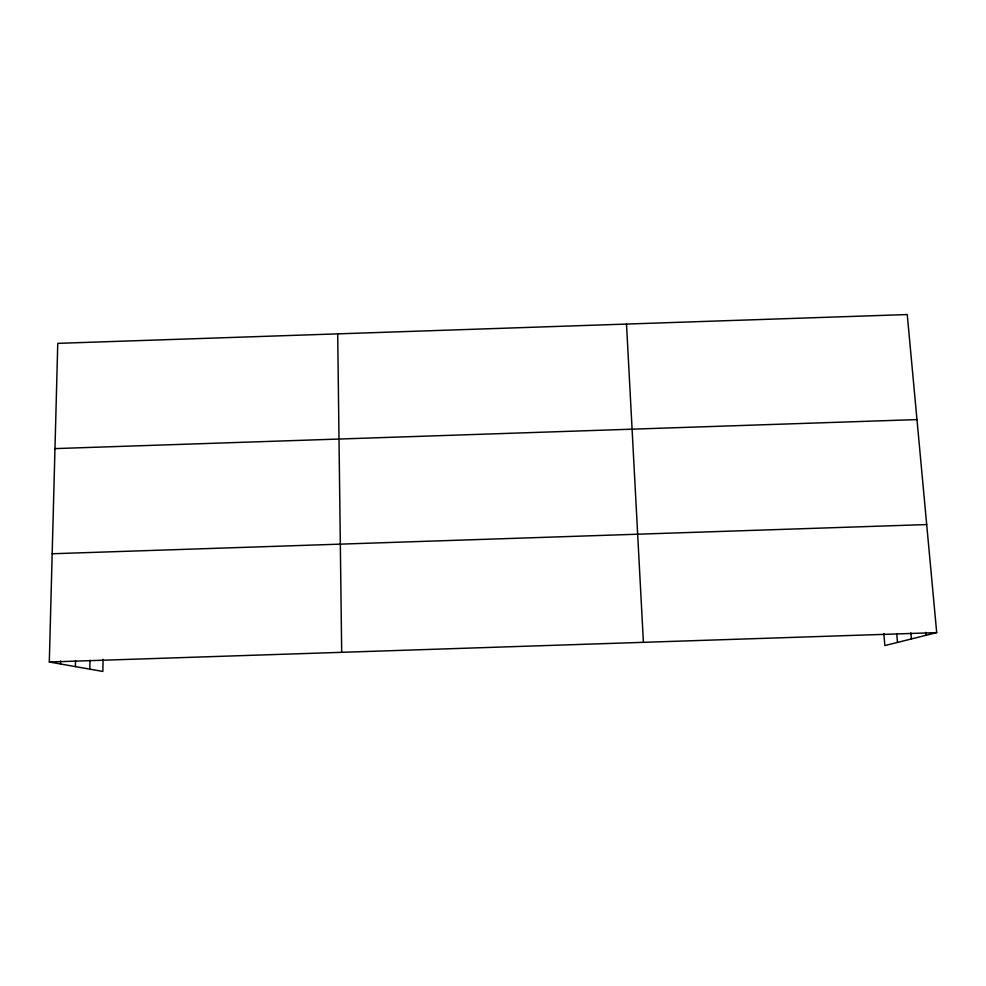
<?xml version="1.0" encoding="UTF-8"?>
<svg xmlns="http://www.w3.org/2000/svg" width="986" height="986" viewBox="0 0 986 986"><rect width="100%" height="100%" fill="white"/><g stroke="black" fill="none" stroke-linecap="round" stroke-linejoin="round"><path stroke-width="1.48" d="M103.086 659.375L102.852 671.454L49.3 662L57.767 343.362L907.243 314.546L936.7 632.618L884.849 645.583L883.813 633.53M89.8 669.149L89.985 660.349M75.417 666.61L75.552 660.534M60.466 663.972L60.54 661.002M54.969 448.605L916.98 419.592M52.172 553.762L926.692 524.564M49.3 662L936.7 632.618M925.62 632.371L925.891 635.329M910.867 632.889L911.409 638.953M896.718 633.641L897.482 642.428M626.504 324.074L643.402 642.33M337.693 333.872L341.686 652.325"/></g></svg>
